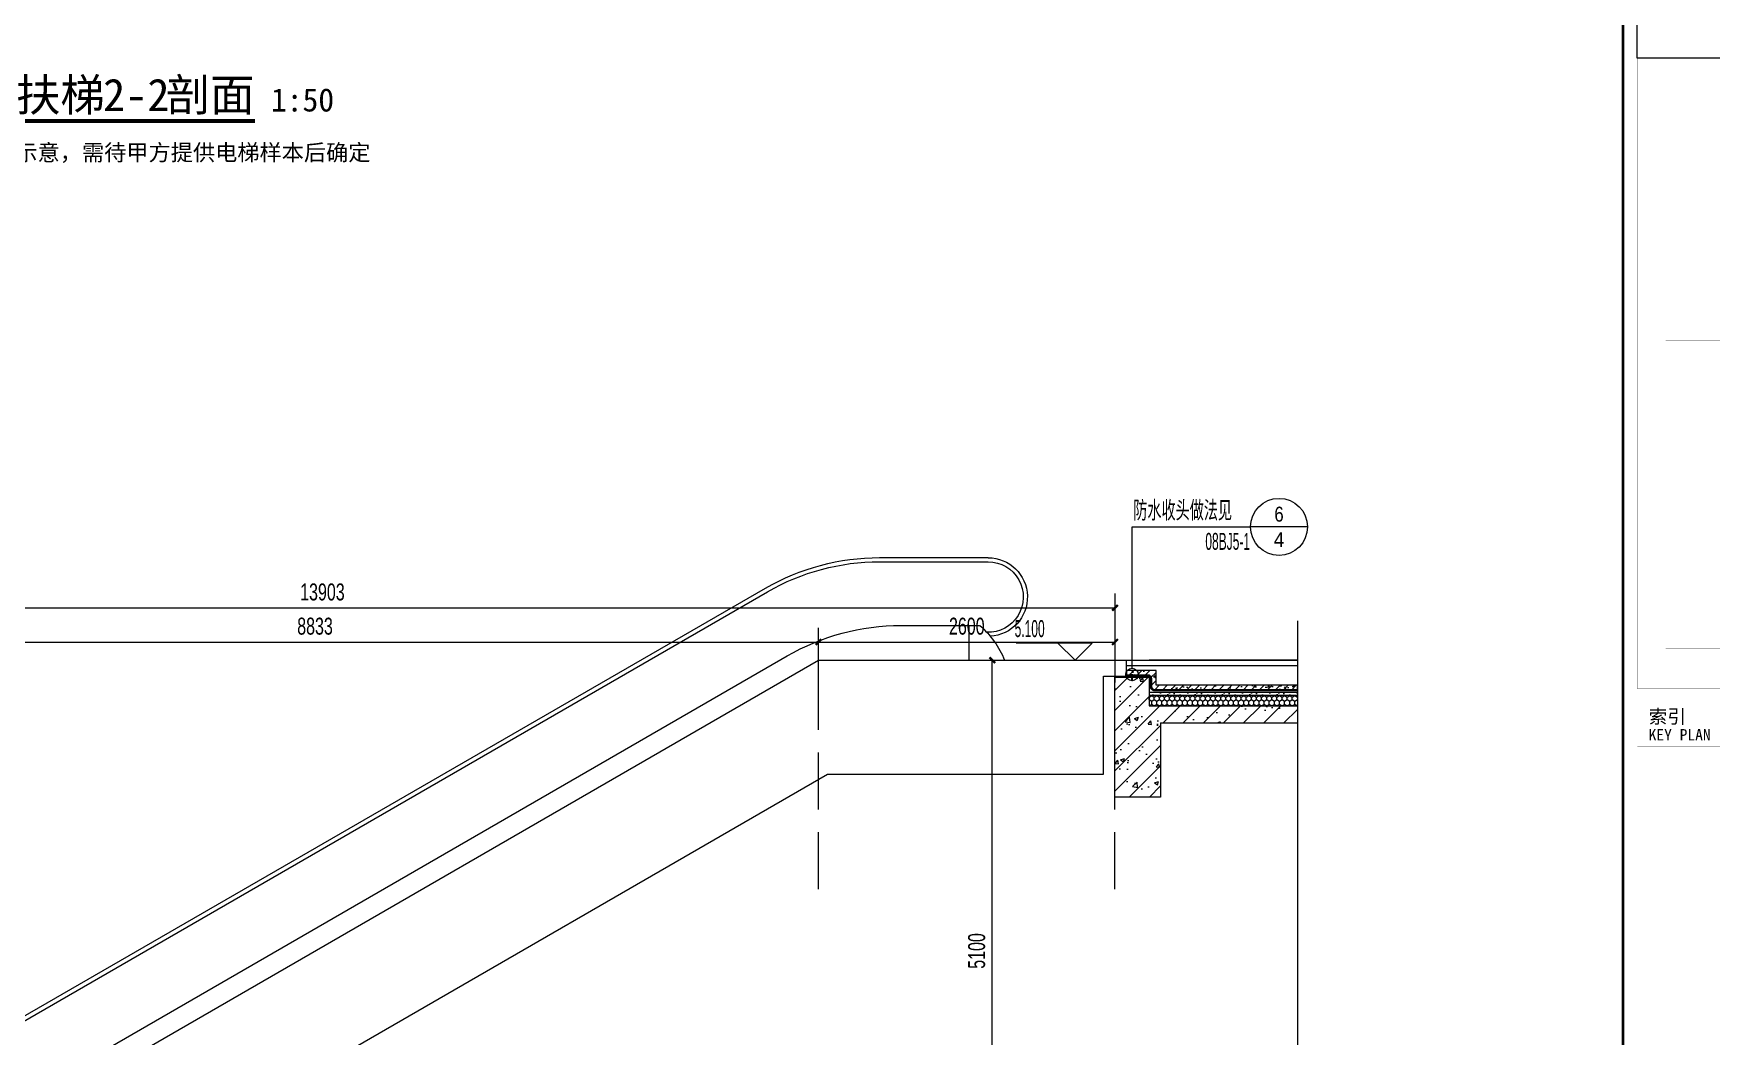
# Model space of a CAD drawing. Extents: x -26219 to 315419, y -160410 to -120810.
# Drawn here: x 213626 to 228344, y -147222 to -138425 of the extents above; entities that cross this region are included whole.
import ezdxf
from ezdxf.enums import TextEntityAlignment as Align
from ezdxf.xclip import XClip

# ---------------------------------------------------------------- set-up
doc = ezdxf.new("R2010")
doc.units = 0
doc.header["$LTSCALE"] = 1000
doc.header["$MEASUREMENT"] = 0
doc.header["$XCLIPFRAME"] = 0
for name, pattern in [('104-14# 核心筒$2$DOTE', [2.42, 2, -0.2, 0.02, -0.2]), ('14#楼幕墙$0$DASH', [0.35, 0.25, -0.1]), ('DASH', [0.35, 0.25, -0.1])]:
    doc.linetypes.add(name, pattern=pattern)
for name, color, linetype in [('01-标注_尺寸', 124, 'Continuous'), ('01-标注_标高', 200, 'Continuous'), ('01-标注_符号', 200, 'Continuous'), ('02-TEXT_标注', 130, 'Continuous'), ('05-填充_天正', 26, 'Continuous'), ('104-14# 核心筒$2$A_AXIS-轴线', 36, '104-14# 核心筒$2$DOTE'), ('A-SUR_保温', 222, 'Continuous'), ('A-TECH_结构', 21, 'Continuous'), ('A_STR-砼柱', 51, 'Continuous'), ('DIM_SYMB', 3, 'Continuous'), ('S_A-E_楼梯', 171, 'Continuous'), ('S_FLOOR', 2, 'Continuous'), ('S_SURFACE', 6, 'Continuous'), ('建-标注-文本', 254, 'Continuous'), ('构造物', 145, 'Continuous'), ('道路', 6, 'Continuous')]:
    doc.layers.add(name, color=color, linetype=linetype)
doc.styles.add('_TCH_DIM', font='ros.shx', dxfattribs={"width": 0.75, "bigfont": 'jd.shx'})
doc.styles.add('_TCH_DIM_T3', font='ros.shx', dxfattribs={"width": 0.705882, "bigfont": 'jd.shx'})
doc.styles.add('_TCH_LABEL', font='ros.shx', dxfattribs={"bigfont": 'jd.shx'})
doc.styles.get("Standard").update_dxf_attribs({"font": 'STXIHEI_0.TTF'})
doc.styles.add('图签信息$0$hwxh', font='STXIHEI_0.TTF')
doc.styles.add('图签信息$0$华文细黑', font='STXIHEI_0.TTF', dxfattribs={"height": 10})
doc.dimstyles.new('_TCH_ARCH&&50', dxfattribs={"dimtxt": 148.75, "dimasz": 50, "dimexe": 125, "dimexo": 150, "dimgap": 63.125, "dimtad": 1, "dimdec": 0, "dimzin": 0, "dimdsep": 46, "dimtxsty": '_TCH_DIM_T3', "dimblk": 'ARCHTICK', "dimcen": 0.09, "dimclrt": 7, "dimazin": 2, "dimtfac": 1, "dimtdec": 0, "dimtix": 1, "dimtmove": 2, "dimatfit": 3, "dimfxl": 0, "dimtolj": 1, "dimtzin": 0, "dimarcsym": 0})

# ---------------------------------------------------------------- blocks, each defined once
blk = doc.blocks.new('sdfsdfdsf')
at = {"layer": 'S_FLOOR'}
for p, q in [((2500, 0), (-200, 0)), ((11333, -5100), (2500, 0)), ((-200, -140), (-200, 0)), ((0, -140), (-200, -140)), ((0, -1000), (0, -140)), ((2422, -1000), (0, -1000)), ((11256, -6100), (2422, -1000)), ((11333, -5100), (13833, -5100)), ((13833, -5240), (13833, -5100)), ((13633, -5240), (13633, -6100)), ((13633, -5240), (13833, -5240)), ((13633, -6100), (11256, -6100))]:
    blk.add_line(p, q, dxfattribs=at)
at = {"layer": '道路', "linetype": 'ByBlock'}
for p, q in [((1965, 900), (1013, 900)), ((1965, 864), (1013, 864)), ((10969, -4030), (2947, 601)), ((10987, -3999), (2965, 632)), ((1776, 305), (1087, 305)), ((1180, 0), (1180, 305)), ((10797, -4594), (2776, 37)), ((12536, -4200), (11737, -4200)), ((12536, -4236), (11737, -4236)), ((12432, -4795), (11547, -4795)), ((12338, -5100), (12338, -4795))]:
    blk.add_line(p, q, dxfattribs=at)
for centre, radius, start, end in [((1013, 554), 345, 90, 266.807), ((1965, -1100), 2000, 60, 90), ((1013, 554), 309, 90, 272.2365), ((1965, -1100), 1964, 60, 90), ((1610, -300), 800, 130.8652, 157.9757), ((1776, -1695), 2000, 60, 90), ((11737, -2700), 1536, 240, 269.9998), ((11737, -2700), 1500, 240, 269.9998), ((12536, -4546), 309, 261.6535, 90), ((12536, -4546), 345, 268.2678, 90), ((11547, -3295), 1500, 240, 270), ((11908, -5400), 800, 22.0243, 49.1347)]:
    blk.add_arc(centre, radius, start, end, dxfattribs=at)
blk = doc.blocks.new('图框-A1+1-4')
at = {"const_width": 0.5}
blk.add_lwpolyline([(976, 584), (25, 584), (25, 10), (976, 10)], close=True, dxfattribs=at)
blk = doc.blocks.new('图签信息$0$logo2')
h = blk.add_hatch(color=7)
h.paths.add_polyline_path([(19.02, -7.36), (15.84, -7.36), (15.84, -3.97), (18.97, -3.97), (18.97, -4.24), (16.46, -4.24), (16.46, -5.45), (18.81, -5.45), (18.81, -5.69), (16.47, -5.69), (16.47, -7.12), (19.02, -7.12)])
edge = h.paths.add_edge_path()
edge.add_spline(control_points=[(15.26, -4.21), (15.26, -4.21), (15.13, -4.65), (15.13, -4.65), (15.13, -4.65), (14.62, -4.1), (13.73, -4.1), (13.04, -4.1), (12.07, -4.54), (12.08, -5.62), (12.08, -6.49), (12.77, -7.16), (13.73, -7.17), (14.66, -7.17), (15.23, -6.68), (15.23, -6.68), (15.23, -6.68), (15.16, -7.11), (15.16, -7.11), (13.63, -7.7), (11.42, -7.29), (11.41, -5.64), (11.4, -3.72), (14.16, -3.66), (15.26, -4.21)], knot_values=[0, 0, 0, 0, 1, 1, 1, 2, 2, 2, 3, 3, 3, 4, 4, 4, 5, 5, 5, 6, 6, 6, 7, 7, 7, 8, 8, 8, 8], degree=3, periodic=0)
edge = h.paths.add_edge_path(flags=16)
edge.add_spline(control_points=[(10.23, -5.57), (10.23, -5.16), (10.12, -4.83), (9.9, -4.58), (9.63, -4.27), (9.23, -4.12), (8.69, -4.12), (8.69, -4.12), (7.64, -4.12), (7.64, -4.12), (7.64, -4.12), (7.64, -7.1), (7.64, -7.1), (7.64, -7.1), (8.66, -7.1), (8.66, -7.1), (9.13, -7.1), (9.52, -6.93), (9.82, -6.6), (10.09, -6.31), (10.23, -5.96), (10.23, -5.57)], knot_values=[0, 0, 0, 0, 1, 1, 1, 2, 2, 2, 3, 3, 3, 4, 4, 4, 5, 5, 5, 6, 6, 6, 7, 7, 7, 7], degree=3, periodic=0)
edge = h.paths.add_edge_path()
edge.add_spline(control_points=[(10.92, -5.51), (10.92, -5.96), (10.72, -6.37), (10.34, -6.72), (9.92, -7.1), (9.41, -7.29), (8.82, -7.29), (8.82, -7.29), (7.03, -7.29), (7.03, -7.29), (7.03, -7.29), (7.03, -3.92), (7.03, -3.92), (7.03, -3.92), (9.1, -3.92), (9.1, -3.92), (9.59, -3.92), (10.01, -4.06), (10.36, -4.34), (10.73, -4.64), (10.92, -5.03), (10.92, -5.51)], knot_values=[0, 0, 0, 0, 1, 1, 1, 2, 2, 2, 3, 3, 3, 4, 4, 4, 5, 5, 5, 6, 6, 6, 7, 7, 7, 7], degree=3, periodic=0)
at = {"lineweight": 0}
blk.add_lwpolyline([(19.02, -7.36), (15.84, -7.36), (15.84, -3.97), (18.97, -3.97), (18.97, -4.24), (16.46, -4.24), (16.46, -5.45), (18.81, -5.45), (18.81, -5.69), (16.47, -5.69), (16.47, -7.12), (19.02, -7.12), (19.02, -7.36)], dxfattribs=at)
for points, knots in [([(10.92, -5.51), (10.92, -5.96), (10.72, -6.37), (10.34, -6.72), (9.92, -7.1), (9.41, -7.29), (8.82, -7.29), (8.82, -7.29), (7.03, -7.29), (7.03, -7.29), (7.03, -7.29), (7.03, -3.92), (7.03, -3.92), (7.03, -3.92), (9.1, -3.92), (9.1, -3.92), (9.59, -3.92), (10.01, -4.06), (10.36, -4.34), (10.73, -4.64), (10.92, -5.03), (10.92, -5.51)], [0, 0, 0, 0, 1, 1, 1, 2, 2, 2, 3, 3, 3, 4, 4, 4, 5, 5, 5, 6, 6, 6, 7, 7, 7, 7]), ([(10.23, -5.57), (10.23, -5.16), (10.12, -4.83), (9.9, -4.58), (9.63, -4.27), (9.23, -4.12), (8.69, -4.12), (8.69, -4.12), (7.64, -4.12), (7.64, -4.12), (7.64, -4.12), (7.64, -7.1), (7.64, -7.1), (7.64, -7.1), (8.66, -7.1), (8.66, -7.1), (9.13, -7.1), (9.52, -6.93), (9.82, -6.6), (10.09, -6.31), (10.23, -5.96), (10.23, -5.57)], [0, 0, 0, 0, 1, 1, 1, 2, 2, 2, 3, 3, 3, 4, 4, 4, 5, 5, 5, 6, 6, 6, 7, 7, 7, 7]), ([(15.26, -4.21), (15.26, -4.21), (15.13, -4.65), (15.13, -4.65), (15.13, -4.65), (14.62, -4.1), (13.73, -4.1), (13.04, -4.1), (12.07, -4.54), (12.08, -5.62), (12.08, -6.49), (12.77, -7.16), (13.73, -7.17), (14.66, -7.17), (15.23, -6.68), (15.23, -6.68), (15.23, -6.68), (15.16, -7.11), (15.16, -7.11), (13.63, -7.7), (11.42, -7.29), (11.41, -5.64), (11.4, -3.72), (14.16, -3.66), (15.26, -4.21)], [0, 0, 0, 0, 1, 1, 1, 2, 2, 2, 3, 3, 3, 4, 4, 4, 5, 5, 5, 6, 6, 6, 7, 7, 7, 8, 8, 8, 8])]:
    blk.add_open_spline(points, degree=3, knots=knots, dxfattribs=at)
blk = doc.blocks.new('图签信息$0$logo1')
h = blk.add_hatch(color=8)
edge = h.paths.add_edge_path()
edge.add_spline(control_points=[(3.86, -5.21), (3.63, -5.88), (3.39, -6.56), (3.39, -6.56), (3.39, -6.56), (2.5, -3.91), (2.5, -3.91), (2.5, -3.91), (1.8, -3.91), (1.69, -3.91), (2.02, -4.39), (2.95, -7.27), (2.95, -7.27), (2.95, -7.27), (3.44, -7.27), (3.44, -7.27), (3.44, -7.27), (4.03, -5.66), (4.03, -5.66), (4.03, -5.66), (3.86, -5.21), (3.86, -5.21)], knot_values=[0, 0, 0, 0, 1, 1, 1, 2, 2, 2, 3, 3, 3, 4, 4, 4, 5, 5, 5, 6, 6, 6, 7, 7, 7, 7], degree=3, periodic=0)
h = blk.add_hatch(color=7)
edge = h.paths.add_edge_path()
edge.add_spline(control_points=[(6.04, -3.91), (6.09, -4.1), (5.2, -6.56), (5.2, -6.56), (5.2, -6.56), (4.3, -3.91), (4.3, -3.91), (4.3, -3.91), (3.6, -3.91), (3.49, -3.91), (3.82, -4.39), (4.75, -7.27), (4.75, -7.27), (4.75, -7.27), (5.24, -7.27), (5.24, -7.27), (5.24, -7.27), (6.33, -4.3), (6.33, -4.3), (6.33, -4.3), (6.48, -3.91), (6.48, -3.91), (6.48, -3.91), (6.21, -3.91), (6.04, -3.91)], knot_values=[0, 0, 0, 0, 1, 1, 1, 2, 2, 2, 3, 3, 3, 4, 4, 4, 5, 5, 5, 6, 6, 6, 7, 7, 7, 8, 8, 8, 8], degree=3, periodic=0)
at = {"color": 8, "lineweight": 0}
blk.add_open_spline([(3.86, -5.21), (3.63, -5.88), (3.39, -6.56), (3.39, -6.56), (3.39, -6.56), (2.5, -3.91), (2.5, -3.91), (2.5, -3.91), (1.8, -3.91), (1.69, -3.91), (2.02, -4.39), (2.95, -7.27), (2.95, -7.27), (2.95, -7.27), (3.44, -7.27), (3.44, -7.27), (3.44, -7.27), (4.03, -5.66), (4.03, -5.66), (4.03, -5.66), (3.86, -5.21), (3.86, -5.21)], degree=3, knots=[0, 0, 0, 0, 1, 1, 1, 2, 2, 2, 3, 3, 3, 4, 4, 4, 5, 5, 5, 6, 6, 6, 7, 7, 7, 7], dxfattribs=at)
at = {"lineweight": 0}
blk.add_open_spline([(6.04, -3.91), (6.09, -4.1), (5.2, -6.56), (5.2, -6.56), (5.2, -6.56), (4.3, -3.91), (4.3, -3.91), (4.3, -3.91), (3.6, -3.91), (3.49, -3.91), (3.82, -4.39), (4.75, -7.27), (4.75, -7.27), (4.75, -7.27), (5.24, -7.27), (5.24, -7.27), (5.24, -7.27), (6.33, -4.3), (6.33, -4.3), (6.33, -4.3), (6.48, -3.91), (6.48, -3.91), (6.48, -3.91), (6.21, -3.91), (6.04, -3.91)], degree=3, knots=[0, 0, 0, 0, 1, 1, 1, 2, 2, 2, 3, 3, 3, 4, 4, 4, 5, 5, 5, 6, 6, 6, 7, 7, 7, 8, 8, 8, 8], dxfattribs=at)
blk.add_blockref('图签信息$0$logo2', (0, 0))
blk = doc.blocks.new('图签信息$0$时间-logo')
at = {"layer": 'Defpoints', "lineweight": 0}
blk.add_lwpolyline([(0, -23.46), (-21.17, -23.46), (-21.17, 0), (0, 0), (0, -23.46)], dxfattribs=at)
blk.add_blockref('图签信息$0$logo1', (-20.97, 0))
at = {"style": '图签信息$0$hwxh'}
for s, height, p in [('华通设计顾问工程有限公司 ', 1.15, (-19.73, -9.05)), ('WALTON DESIGN & CONSULTING ENGINEERING CO., LTD.', 0.5, (-19.5, -10.1)), ('地址:北京市西城区西直门南小街135号西派国际3号楼 100035', 0.5, (-19.48, -11.94)), ('Address: Building No.3 C-Park, No.135 Xizhimen South Street, ', 0.47, (-19.48, -12.83)), ('Xicheng District, Beijing 100035, China ', 0.47, (-16.69, -13.72)), ('电话 Tel：                        （8610）83957395 ', 0.5, (-19.56, -14.91)), ('传真 Fax：                      （8610）83957590 ', 0.5, (-19.48, -15.8)), ('主页 Web：                      www.WDCE.com ', 0.5, (-19.48, -16.69)), ('邮件 E-mail：                    office@WDCE.com ', 0.5, (-19.48, -17.58)), ('资质号 Licence No.：    建筑甲级 A111010265 ', 0.5, (-19.48, -18.47)), ('   规划甲级 101195', 0.5, (-12.6, -19.36))]:
    blk.add_text(s, height=height, dxfattribs=at).set_placement(p)
blk = doc.blocks.new('图签信息')
at = {"const_width": 0.5}
blk.add_lwpolyline([(-65, 0), (0, 0), (0, 500.5), (-65, 500.5)], close=True, dxfattribs=at)
at = {"const_width": 0.05}
for points in [[(-62.5, 404.92), (-62.5, 227.83)], [(-62.5, 227.83), (-2.5, 227.83), (-2.5, 404.92)], [(-57.5, 338.36), (-7.5, 338.36)], [(-57.5, 288.83), (-7.5, 288.83)], [(-57.5, 234.85), (-7.5, 234.85)], [(-62.5, 227.83), (-2.5, 227.83)], [(-62.5, 217.74), (-2.5, 217.74)]]:
    blk.add_lwpolyline(points, dxfattribs=at)
at = {"ltscale": 0.001, "xscale": 2.834689937531525, "yscale": 2.834689937531525, "zscale": 2.834689937531525}
blk.add_blockref('图签信息$0$时间-logo', (-2.5, 404.92), dxfattribs=at)
at = {"style": '图签信息$0$华文细黑'}
for s, height, p in [('索引', 2.4, (-60.5, 224.14)), ('KEY PLAN', 2, (-60.5, 220.74))]:
    blk.add_text(s, height=height, dxfattribs=at).set_placement(p, align=Align.TOP_LEFT)
blk = doc.blocks.new('图签-A1')
at = {"color": 2}
blk.add_blockref('图签信息', (0, 0), dxfattribs=at)
blk = doc.blocks.new('104-14# 核心筒')
at = {"layer": '104-14# 核心筒$2$A_AXIS-轴线'}
blk.add_line((-24839, 16700), (120259.9, 16700), dxfattribs=at)
blk = doc.blocks.new('A$C1C2A6847')
for p, q in [((52, 23), (55, 28)), ((52, 19), (55, 14)), ((55, 28), (55, 14))]:
    blk.add_line(p, q)
for points in [[(0, 21), (2, 23), (52, 23), (52, 19), (2, 19), (0, 21)], [(56, 42), (51, 37), (51, 5), (56, 0)], [(57, 41), (52, 37), (52, 27)], [(52, 26), (52, 17)], [(52, 16), (52, 6), (57, 1)]]:
    blk.add_lwpolyline(points)
for centre, start, end in [((52, 26), 270, 90), ((52, 16), 270, 90), ((56, 42), 315, 135), ((56, 0), 225, 45)]:
    blk.add_arc(centre, 0.5, start, end)
blk = doc.blocks.new('_ArchTick')
at = {"color": 0, "linetype": 'ByBlock', "const_width": 0.4}
blk.add_lwpolyline([(-0.5, -0.5), (0.5, 0.5)], dxfattribs=at)
blk = doc.blocks.new('*D1046')
at = {"layer": '01-标注_尺寸', "color": 0, "lineweight": -2, "transparency": 16777216}
for p, q in [((222012, -143922), (222161, -143922)), ((222036, -149022), (222036, -143922)), ((222012, -149022), (222161, -149022))]:
    blk.add_line(p, q, dxfattribs=at)
at = {"layer": 'Defpoints', "color": 0, "transparency": 16777216}
for p in [(221862, -143922), (222036, -143922), (221862, -149022)]:
    blk.add_point(p, dxfattribs=at)
at = {"layer": '01-标注_尺寸', "color": 0, "lineweight": -2, "transparency": 16777216, "xscale": 50, "yscale": 50, "zscale": 50}
for p, rotation in [((222036, -143922), 90), ((222036, -149022), 270)]:
    blk.add_blockref('_ArchTick', p, dxfattribs=dict(at, rotation=rotation))
at = {"layer": '01-标注_尺寸', "color": 7, "transparency": 16777216, "insert": (221899, -146472), "char_height": 148.8, "attachment_point": 5, "rotation": 90, "style": '_TCH_DIM_T3'}
blk.add_mtext('\\A1;5100', dxfattribs=at)
blk = doc.blocks.new('*D1516')
at = {"layer": '01-标注_尺寸', "color": 0, "lineweight": -2, "transparency": 16777216}
for p, q in [((220512, -144117), (220512, -143637)), ((223112, -144117), (223112, -143637)), ((220512, -143762), (223112, -143762))]:
    blk.add_line(p, q, dxfattribs=at)
at = {"layer": 'Defpoints', "color": 0, "transparency": 16777216}
for p in [(223112, -143762), (220512, -144267), (223112, -144267)]:
    blk.add_point(p, dxfattribs=at)
at = {"layer": '01-标注_尺寸', "color": 0, "lineweight": -2, "transparency": 16777216, "xscale": 50, "yscale": 50, "zscale": 50, "rotation": 180}
blk.add_blockref('_ArchTick', (220512, -143762), dxfattribs=at)
at = {"layer": '01-标注_尺寸', "color": 0, "lineweight": -2, "transparency": 16777216, "xscale": 50, "yscale": 50, "zscale": 50}
blk.add_blockref('_ArchTick', (223112, -143762), dxfattribs=at)
at = {"layer": '01-标注_尺寸', "color": 7, "transparency": 16777216, "insert": (221812, -143624), "char_height": 148.8, "attachment_point": 5, "style": '_TCH_DIM_T3'}
blk.add_mtext('\\A1;2600', dxfattribs=at)
blk = doc.blocks.new('*D1517')
at = {"layer": '01-标注_尺寸', "color": 0, "lineweight": -2, "transparency": 16777216}
for p, q in [((211678, -144117), (211678, -143637)), ((220512, -144117), (220512, -143637)), ((211678, -143762), (220512, -143762))]:
    blk.add_line(p, q, dxfattribs=at)
at = {"layer": 'Defpoints', "color": 0, "transparency": 16777216}
for p in [(220512, -143762), (211678, -144267), (220512, -144267)]:
    blk.add_point(p, dxfattribs=at)
at = {"layer": '01-标注_尺寸', "color": 0, "lineweight": -2, "transparency": 16777216, "xscale": 50, "yscale": 50, "zscale": 50, "rotation": 180}
blk.add_blockref('_ArchTick', (211678, -143762), dxfattribs=at)
at = {"layer": '01-标注_尺寸', "color": 0, "lineweight": -2, "transparency": 16777216, "xscale": 50, "yscale": 50, "zscale": 50}
blk.add_blockref('_ArchTick', (220512, -143762), dxfattribs=at)
at = {"layer": '01-标注_尺寸', "color": 7, "transparency": 16777216, "insert": (216095, -143624), "char_height": 148.8, "attachment_point": 5, "style": '_TCH_DIM_T3'}
blk.add_mtext('\\A1;8833', dxfattribs=at)
blk = doc.blocks.new('*D1522')
at = {"layer": '01-标注_尺寸', "color": 0, "lineweight": -2, "transparency": 16777216}
for p, q in [((209208, -143817), (209208, -143337)), ((223112, -143817), (223112, -143337)), ((209208, -143462), (223112, -143462))]:
    blk.add_line(p, q, dxfattribs=at)
at = {"layer": 'Defpoints', "color": 0, "transparency": 16777216}
for p in [(223112, -143462), (209208, -143967), (223112, -143967)]:
    blk.add_point(p, dxfattribs=at)
at = {"layer": '01-标注_尺寸', "color": 0, "lineweight": -2, "transparency": 16777216, "xscale": 50, "yscale": 50, "zscale": 50, "rotation": 180}
blk.add_blockref('_ArchTick', (209208, -143462), dxfattribs=at)
at = {"layer": '01-标注_尺寸', "color": 0, "lineweight": -2, "transparency": 16777216, "xscale": 50, "yscale": 50, "zscale": 50}
blk.add_blockref('_ArchTick', (223112, -143462), dxfattribs=at)
at = {"layer": '01-标注_尺寸', "color": 7, "transparency": 16777216, "insert": (216160, -143324), "char_height": 148.8, "attachment_point": 5, "style": '_TCH_DIM_T3'}
blk.add_mtext('\\A1;13903', dxfattribs=at)
blk = doc.blocks.new('$LinePat$聚苯板')
at = {"color": 0}
for p, q in [((14.8, -8.6), (0, 0)), ((29.7, 0), (14.8, -8.6)), ((14.8, -25.7), (0, -34.3)), ((0, -34.3), (0, -51.4)), ((0, -51.4), (14.8, -60)), ((14.8, -8.6), (14.8, -25.7)), ((29.7, -34.3), (14.8, -25.7)), ((14.8, -60), (29.7, -51.4))]:
    blk.add_line(p, q, dxfattribs=at)

msp = doc.modelspace()

# ---------------------------------------------------------------- hatches: boundary and pattern name
at = {"layer": '05-填充_天正'}
h = msp.add_hatch(dxfattribs=at)
h.set_pattern_fill('钢筋混凝土', color=256, scale=50, style=0)
h.set_pattern_definition([(45, (-143285.1, 64471.6), (-88.388348, 88.388348), []), (50, (-143285.1, 64471.6), (358.6301, -31.37607), [37.5, -412.5]), (355, (-143285.1, 64471.6), (-69.37567, 376.09607), [30, -330]), (100.4514, (-143255.2, 64469), (289.2547, 344.71977), [31.8701, -350.57106]), (46.1842, (-143285.1, 64571.6), (533.62052, -82.7595), [56.25, -618.75]), (96.6356, (-143240.63, 64564.7), (467.33135, 487.05894), [47.80514, -525.8565]), (351.1842, (-143285.1, 64571.6), (467.331, 487.0593), [45, -495]), (21, (-143235.1, 64546.6), (298.45353, -201.30945), [37.5, -412.5]), (326, (-143235.1, 64546.6), (121.65767, 362.57502), [30, -330]), (71.4514, (-143210.23, 64529.83), (420.11131, 161.26525), [31.8701, -350.57106]), (37.5, (-143285.1, 64471.6), (6.079928, 166.446927), [0, -326, 0, -335, 0, -331.25]), (7.5, (-143285.1, 64471.6), (131.53477, 197.205856), [0, -191, 0, -318.5, 0, -126.25]), (327.5, (-143396.6, 64471.6), (266.91122, -11.277436), [0, -125, 0, -390, 0, -517.5]), (317.5, (-143446.6, 64471.6), (291.59308, 50.05249), [0, -162.5, 0, -259, 0, -367.5])])
h.paths.add_polyline_path([(223111.7, -145121.6), (223111.7, -144071.6), (223411.7, -144071.6), (223411.7, -144321.6), (224711.7, -144321.6), (224711.7, -144471.6), (223511.7, -144471.6), (223511.7, -145121.6)])
h = msp.add_hatch(dxfattribs=at)
h.set_pattern_fill('钢筋混凝土', color=256, scale=20, style=0)
h.set_pattern_definition([(45, (69780.31, 4214.83), (-35.355339, 35.355339), []), (50, (69780.31, 4214.83), (143.452037, -12.55043), [15, -165]), (355, (69780.31, 4214.83), (-27.75027, 150.43843), [12, -132]), (100.4514, (69792.27, 4213.78), (115.70188, 137.88791), [12.74804, -140.22842]), (46.1842, (69780.31, 4254.83), (213.44821, -33.1038), [22.5, -247.5]), (96.6356, (69798.1, 4252.07), (186.93254, 194.82357), [19.12206, -210.3426]), (351.1842, (69780.31, 4254.83), (186.9324, 194.82372), [18, -198]), (21, (69800.31, 4244.83), (119.38141, -80.52378), [15, -165]), (326, (69800.31, 4244.83), (48.66307, 145.03001), [12, -132]), (71.4514, (69810.26, 4238.12), (168.04453, 64.5061), [12.74804, -140.22842]), (37.5, (69780.31, 4214.83), (2.431971, 66.578771), [0, -130.4, 0, -134, 0, -132.5]), (7.5, (69780.31, 4214.83), (52.613907, 78.882342), [0, -76.4, 0, -127.4, 0, -50.5]), (327.5, (69735.71, 4214.83), (106.764487, -4.510974), [0, -50, 0, -156, 0, -207]), (317.5, (69715.71, 4214.83), (116.637234, 20.020996), [0, -65, 0, -103.6, 0, -147])])
edge = h.paths.add_edge_path()
edge.add_line((223211.7, -144011.6), (223211.7, -144051.6))
edge.add_line((223211.7, -144051.6), (223401.7, -144051.6))
edge.add_arc((223401.7, -144081.6), 30, 0, 90, ccw=False)
edge.add_line((223431.7, -144081.6), (223431.7, -144151.6))
edge.add_arc((223461.7, -144151.6), 30, 180, 270)
edge.add_line((223461.7, -144181.6), (224711.7, -144181.6))
edge.add_line((224711.7, -144181.6), (224711.7, -144141.6))
edge.add_line((224711.7, -144141.6), (223471.7, -144141.6))
edge.add_line((223471.7, -144141.6), (223471.7, -144011.6))
edge.add_line((223471.7, -144011.6), (223211.7, -144011.6))
at = {"layer": 'A-SUR_保温'}
h = msp.add_hatch(dxfattribs=at)
h.set_pattern_fill('加气混凝土', color=26, scale=20)
h.set_pattern_definition([(0, (8970.8, -13854.68), (120, 240), [0, -240]), (0, (8830.4, -13887.08), (120, 240), [0, -240]), (0, (8908.4, -13889.48), (120, 240), [0, -240]), (0, (8993.6, -13818.68), (120, 240), [0, -240]), (0, (8894, -13901.48), (120, 240), [0, -240]), (0, (9017.6, -13667.48), (120, 240), [0, -240]), (0, (8944.4, -13686.68), (120, 240), [0, -240]), (0, (8982.8, -13716.68), (120, 240), [0, -240]), (0, (8787.2, -13721.48), (120, 240), [0, -240]), (0, (8904.8, -13732.28), (120, 240), [0, -240]), (0, (8859.2, -13793.48), (120, 240), [0, -240]), (0, (8861.6, -13883.48), (120, 240), [0, -240]), (0, (8951.6, -13893.08), (120, 240), [0, -240]), (0, (9017.6, -13787.48), (120, 240), [0, -240]), (0, (8793.2, -13824.68), (120, 240), [0, -240]), (0, (8813.6, -13783.88), (120, 240), [0, -240]), (0, (8907.2, -13800.68), (120, 240), [0, -240]), (0, (8873.6, -13835.48), (120, 240), [0, -240]), (0, (8854.4, -13756.28), (120, 240), [0, -240]), (0, (8884.4, -13666.28), (120, 240), [0, -240]), (0, (8802.8, -13875.08), (120, 240), [0, -240]), (0, (8934.8, -13715.48), (120, 240), [0, -240]), (0, (8823.2, -13711.88), (120, 240), [0, -240]), (0, (8804, -13680.68), (120, 240), [0, -240]), (130.601294, (9002.857, -13742.626), (-599.9999934, 720.00000315), [10.53662, -4414.8444]), (18.434949, (8985.714, -13738.054), (599.999998, 239.999998), [10.8421, -1507.05116]), (90, (8985.71, -13748.34), (120, 240), [10.28571, -469.71426]), (161.565051, (8996, -13751.77), (-600.000003, 239.999982), [10.8421, -1507.05116]), (53.130102, (8996, -13751.77), (120, 240), [11.42857, -1188.5714]), (135, (9005.14, -13874.05), (-120.000015, 239.999984), [9.69746, -669.12504]), (45, (8991.43, -13874.05), (120, 240), [9.69746, -669.12504]), (135, (8998.286, -13880.91), (-120.000015, 239.999984), [9.69746, -669.12504]), (45, (8998.286, -13880.91), (120, 240), [9.69746, -669.12504]), (116.56505, (8889.71, -13712.91), (-2e-05, 479.99999), [12.77753, -255.5506]), (180, (8884, -13701.48), (-120, 240), [13.71429, -226.2857]), (63.43495, (8864.57, -13712.91), (1e-06, 480), [12.77753, -255.5506]), (116.56505, (8870.29, -13724.34), (-2e-05, 479.99999), [12.77753, -255.5506]), (0, (8870.29, -13724.34), (120, 240), [13.71429, -226.2857]), (63.43495, (8884, -13724.34), (1e-06, 480), [12.77753, -255.5506]), (107.102728, (8980, -13794.054), (-359.99998624, 1200.00000194), [15.54454, -6513.161]), (143.972626, (8975.429, -13779.197), (-2279.9999711, 1679.9999981), [15.54454, -3248.808]), (180, (8962.86, -13770.05), (-120, 240), [14.85714, -225.14284]), (36.027373, (8935.429, -13779.197), (2279.9999832, 1679.9999819), [15.54454, -3248.808]), (71.565051, (8930.857, -13792.91), (360.000002, 1199.999998), [14.45613, -1503.43712]), (107.102728, (8935.429, -13807.768), (-359.99998624, 1200.00000194), [15.54454, -6513.161]), (143.972626, (8948, -13816.911), (-2279.9999711, 1679.9999981), [15.54454, -3248.808]), (0, (8948, -13816.9), (120, 240), [14.85714, -225.14284]), (36.027373, (8962.857, -13816.911), (2279.9999832, 1679.9999819), [15.54454, -3248.808]), (71.565051, (8975.43, -13807.77), (360.000002, 1199.999998), [14.45613, -1503.43712]), (150.255118, (8982.286, -13682.054), (-360.000001, 239.999997), [9.214, -1925.72784]), (90, (8974.29, -13686.63), (120, 240), [9.14286, -470.8571]), (29.744881, (8974.286, -13686.626), (360.0000002, 239.999999), [9.214, -1925.72784]), (116.56505, (8926.29, -13852.34), (-2e-05, 479.99999), [12.77753, -255.5506]), (168.690067, (8920.571, -13840.911), (-1080.0000008, 239.999994), [11.6549, -2435.8742]), (41.185925, (8900, -13846.626), (2999.9999818, 2639.9999769), [12.14874, -5090.3208]), (90, (8900, -13858.05), (120, 240), [11.42857, -468.5714]), (138.814074, (8909.143, -13866.054), (-2999.9999467, 2640.0000168), [12.14874, -5090.3208]), (16.699244, (8909.143, -13866.054), (3959.9999702, 1199.99998743), [11.93178, -4999.415]), (60.945396, (8920.571, -13862.626), (119.9999997, 239.9999979), [11.76643, -4930.1358]), (109.983106, (8825.714, -13751.768), (-600.00000226, 1679.99999555), [13.3768, -5604.879]), (155.556045, (8821.143, -13739.197), (-1560.00000595, 719.99998504), [13.8092, -5786.0526]), (24.4439547, (8796, -13739.197), (1560.00000078, 719.99999654), [13.8092, -5786.0526]), (70.0168934, (8791.429, -13751.768), (600.0000018, 1679.99999583), [13.3768, -5604.879]), (109.983106, (8796, -13764.34), (-600.00000226, 1679.99999555), [13.3768, -5604.879]), (160.016893, (8808.571, -13768.911), (-600.0000004, 239.999989), [13.3768, -2795.751]), (19.9831065, (8808.571, -13768.911), (599.9999967, 239.9999996), [13.3768, -2795.751]), (70.0168934, (8821.143, -13764.34), (600.0000018, 1679.99999583), [13.3768, -5604.879]), (122.005383, (8914.857, -13773.483), (-120.000016, 239.9999877), [10.7817, -2253.3736]), (18.434949, (8898.857, -13767.77), (599.999998, 239.999998), [10.8421, -1507.05116]), (90, (8898.86, -13778.05), (120, 240), [10.28571, -469.71426]), (161.565051, (8909.143, -13781.483), (-600.000003, 239.999982), [10.8421, -1507.05116]), (54.462322, (8909.143, -13781.483), (839.9999988, 1199.9999982), [9.83123, -4119.2846]), (116.56505, (8845.14, -13831.77), (-2e-05, 479.99999), [12.77753, -255.5506]), (180, (8839.43, -13820.34), (-120, 240), [12.57143, -227.42856]), (59.036243, (8820, -13831.768), (120.0000004, 239.9999988), [13.3279, -2785.5288]), (120.963756, (8826.857, -13843.197), (-120.0000164, 239.999989), [13.3279, -2785.5288]), (0, (8826.86, -13843.2), (120, 240), [12.57143, -227.42856]), (63.43495, (8839.43, -13843.2), (1e-06, 480), [12.77753, -255.5506])])
h.paths.add_polyline_path([(224711.7, -144231.6), (224711.7, -144201.6), (223411.7, -144201.6), (223411.7, -144231.6)])

# ---------------------------------------------------------------- linework, layer by layer
at = {"layer": '01-标注_标高'}
for p, q in [((222911.7, -143771.6), (222246.5, -143771.6)), ((222761.7, -143921.6), (222611.7, -143771.6)), ((222761.7, -143921.6), (222911.7, -143771.6))]:
    msp.add_line(p, q, dxfattribs=at)
at = {"layer": '01-标注_符号'}
for p, q in [((223261.7, -142752.3), (224300.8, -142752.3)), ((223261.7, -143992.8), (223261.7, -142752.3)), ((224800.8, -142752.3), (224300.8, -142752.3))]:
    msp.add_line(p, q, dxfattribs=at)
msp.add_lwpolyline([(224711.7, -143577.3), (224711.7, -147443.2), (224816.7, -147481.4), (224606.7, -147518.5), (224711.7, -147555.7), (224711.7, -151421.6)], dxfattribs=at)
for centre, radius in [((224550.8, -142752.3), 250), ((223261.7, -144047.6), 54.8)]:
    msp.add_circle(centre, radius, dxfattribs=at)
at = {"layer": 'A-TECH_结构', "linetype": 'DASH', "ltscale": 2}
for p, q in [((220511.7, -145931.1), (220511.7, -143921.6)), ((223111.7, -145931.1), (223111.7, -144071.6))]:
    msp.add_line(p, q, dxfattribs=at)
at = {"layer": 'A_STR-砼柱'}
msp.add_line((224711.7, -144231.6), (223411.7, -144231.6), dxfattribs=at)
at = {"layer": 'DIM_SYMB', "const_width": 35}
msp.add_lwpolyline([(212286.6, -139191.4), (215568.1, -139191.4)], dxfattribs=at)
at = {"layer": 'S_A-E_楼梯'}
for p, q in [((223111.7, -144221.6), (223111.7, -144071.6)), ((223111.7, -144071.6), (223411.7, -144071.6)), ((223411.7, -144071.6), (223411.7, -144321.6)), ((223111.7, -145121.6), (223111.7, -144221.6)), ((223411.7, -144321.6), (224711.7, -144321.6)), ((223511.7, -144471.6), (224711.7, -144471.6)), ((223511.7, -144471.6), (223511.7, -145121.6)), ((223511.7, -145121.6), (223111.7, -145121.6))]:
    msp.add_line(p, q, dxfattribs=at)
at = {"layer": 'S_SURFACE'}
for p, q in [((223211.7, -143921.6), (224711.7, -143921.6)), ((224711.7, -143921.6), (223411.7, -143921.6)), ((224711.7, -143971.6), (223211.7, -143971.6))]:
    msp.add_line(p, q, dxfattribs=at)
at = {"layer": 'S_SURFACE', "linetype": '14#楼幕墙$0$DASH', "ltscale": 0.5, "const_width": 5}
msp.add_lwpolyline([(224711.7, -144186.6), (223461.7, -144186.6, -0.4142136), (223426.7, -144151.6), (223426.7, -144081.6, 0.4142136), (223401.7, -144056.6), (223211.7, -144056.6)], format="xyb", dxfattribs=at)
at = {"layer": 'S_SURFACE'}
msp.add_lwpolyline([(223211.7, -144011.6), (223211.7, -144051.6), (223401.7, -144051.6, -0.4142136), (223431.7, -144081.6), (223431.7, -144151.6, 0.4142136), (223461.7, -144181.6), (224711.7, -144181.6), (224711.7, -144141.6), (223471.7, -144141.6), (223471.7, -144011.6)], format="xyb", close=True, dxfattribs=at)
for points in [[(224711.7, -144181.6), (223461.7, -144181.6, -0.4142136), (223431.7, -144151.6), (223431.7, -144081.6, 0.4142136), (223401.7, -144051.6), (223211.7, -144051.6)], [(224711.7, -144191.6), (223461.7, -144191.6, -0.4142136), (223421.7, -144151.6), (223421.7, -144081.6, 0.4142136), (223401.7, -144061.6), (223211.7, -144061.6)]]:
    msp.add_lwpolyline(points, format="xyb", dxfattribs=at)
msp.add_lwpolyline([(223411.7, -144201.6), (224711.7, -144201.6)], dxfattribs=at)

# ---------------------------------------------------------------- block references
at = {"xscale": 50, "yscale": 50, "zscale": 50}
for name, p in [('图框-A1+1-4', (178767.6, -156062.5)), ('图签-A1', (230817.6, -155562.5))]:
    msp.add_blockref(name, p, dxfattribs=at)
ref = msp.add_blockref('104-14# 核心筒', (201591, -159600))
XClip(ref).set_block_clipping_path([(32000, 6700), (42400, 18198.7390783391)])
at = {"xscale": -1}
msp.add_blockref('sdfsdfdsf', (223011.7, -143921.6), dxfattribs=at)
at = {"layer": 'A-SUR_保温', "color": 26, "xscale": -1.509725570450628, "yscale": 1.5, "zscale": 1.5, "rotation": 179.9999999997742}
for p in [(223411.7, -144321.6), (223456.5, -144321.6), (223501.3, -144321.6), (223546.1, -144321.6), (223591, -144321.6), (223635.8, -144321.6), (223680.6, -144321.6), (223725.5, -144321.6), (223770.3, -144321.6), (223815.1, -144321.6), (223859.9, -144321.6), (223904.8, -144321.6), (223949.6, -144321.6), (223994.4, -144321.6), (224039.2, -144321.6), (224084.1, -144321.6), (224128.9, -144321.6), (224173.7, -144321.6), (224218.6, -144321.6), (224263.4, -144321.6), (224308.2, -144321.6), (224353, -144321.6), (224397.9, -144321.6), (224442.7, -144321.6), (224487.5, -144321.6), (224532.3, -144321.6), (224577.2, -144321.6), (224622, -144321.6), (224666.8, -144321.6)]:
    msp.add_blockref('$LinePat$聚苯板', p, dxfattribs=at)
at = {"layer": '构造物', "linetype": 'DASH', "ltscale": 0.2, "rotation": 90}
msp.add_blockref('A$C1C2A6847', (223282.8, -144102.6), dxfattribs=at)

# ---------------------------------------------------------------- texts
at = {"layer": '02-TEXT_标注'}
msp.add_text('基坑仅为示意，需待甲方提供电梯样本后确定', height=142.713, dxfattribs=at).set_placement((212688.3, -139539.9))
at = {"layer": '02-TEXT_标注', "style": '_TCH_DIM'}
for s, height, width, p in [('防水收头做法见', 173.64, 0.75, (223272.6, -142696.9)), ('08BJ5-1', 148.75, 0.529412, (223904.4, -142953.6)), ('5.100', 148.75, 0.529412, (222231.5, -143719.1))]:
    msp.add_text(s, height=height, dxfattribs=dict(at, width=width)).set_placement(p)
at = {"layer": '02-TEXT_标注', "style": '_TCH_LABEL', "width": 1.428571}
for s, height, p, p2 in [('6', 131.3, (224510.1, -142706.2), (224591.4, -142706.2)), ('4', 129.7, (224504.5, -142928.4), (224597.1, -142928.4))]:
    msp.add_text(s, height=height, dxfattribs=at).set_placement(p, p2, align=Align.FIT)
at = {"layer": '建-标注-文本'}
for s, height, p in [('扶梯', 285.43, (213471.9, -139105.6)), ('剖面', 285.43, (214786.3, -139105.6)), ('2-2', 285.43, (214236, -139105.6)), ('1:50', 203.88, (215708.1, -139108.7))]:
    msp.add_text(s, height=height, dxfattribs=at).set_placement(p)

# ---------------------------------------------------------------- dimensions: what is measured, and where the dimension line sits
at = {"layer": '01-标注_尺寸'}
for p1, p2, distance, picture, middle in [((209208.209, -143967.3226), (223111.6681, -143967.3226), 505.7968, '*D1522', (216159.9385, -143324.0258)), ((211678.209, -144267.3226), (220511.6681, -144267.3226), 505.7968, '*D1517', (216094.9385, -143624.0258)), ((220511.7, -144267.3), (223111.7, -144267.3), 505.8, '*D1516', (221811.7, -143624)), ((221861.7, -149021.6), (221861.7, -143921.6), -174.7, '*D1046', (221898.9, -146471.6))]:
    dim = msp.add_aligned_dim(p1=p1, p2=p2, distance=distance, dimstyle='_TCH_ARCH&&50', dxfattribs=at)
    dim.commit()
    dim.dimension.update_dxf_attribs({"geometry": picture, "text_midpoint": middle})

doc.saveas('drawing.dxf')
